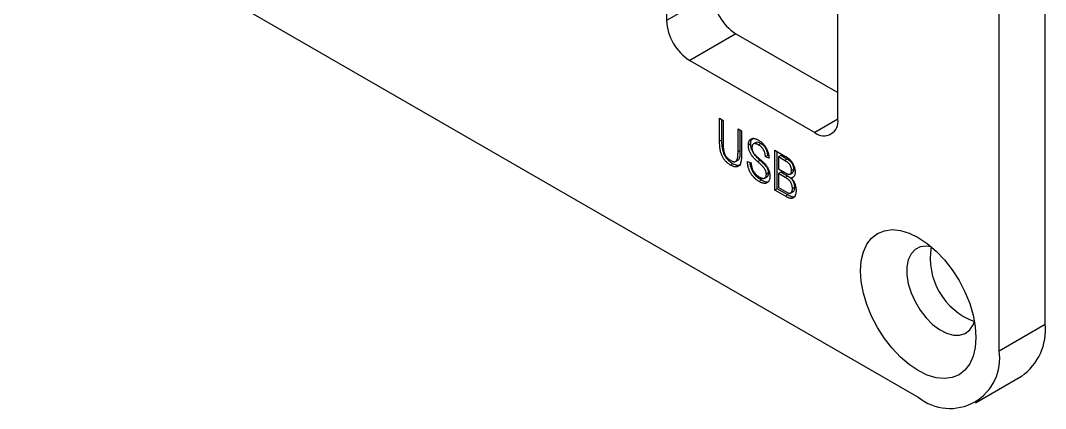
# Model space of a CAD drawing. Header units: millimetres. Extents: x 15 to 205, y 5 to 292.
# Drawn here: x 134.8 to 166.2, y 178.82 to 190.72 of the extents above; entities that cross this region are included whole.
import ezdxf

# ---------------------------------------------------------------- set-up
doc = ezdxf.new("R2010")
doc.units = ezdxf.units.MM

msp = doc.modelspace()

# ---------------------------------------------------------------- linework, layer by layer
at = {"color": 7, "linetype": 'Continuous', "lineweight": 25}
for p, q in [((108.985, 209.946), (162.301, 179.167)), ((154.594, 201.172), (154.594, 190.721)), ((166.19, 181.413), (166.19, 198.968)), ((159.84, 187.692), (159.84, 198.143)), ((164.776, 180.596), (164.776, 198.152)), ((156.008, 191.537), (154.594, 190.721)), ((156.715, 190.312), (155.301, 189.496)), ((156.715, 190.312), (159.84, 188.508)), ((155.301, 189.496), (159.133, 187.283)), ((156.215, 187.721), (156.325, 187.658)), ((156.215, 187.017), (156.215, 187.721)), ((156.286, 187.057), (156.286, 187.681)), ((156.325, 187.658), (156.325, 186.952)), ((156.78, 187.395), (156.89, 187.332)), ((156.78, 186.69), (156.78, 187.395)), ((156.85, 186.731), (156.85, 187.355)), ((156.89, 187.332), (156.89, 186.627)), ((156.286, 187.057), (156.215, 187.017)), ((157.167, 186.934), (157.097, 186.893)), ((157.333, 186.981), (157.244, 186.93)), ((157.479, 186.946), (157.408, 186.906)), ((156.85, 186.731), (156.78, 186.69)), ((157.691, 186.585), (157.62, 186.545)), ((157.73, 186.497), (157.62, 186.545)), ((157.72, 186.572), (157.691, 186.585)), ((157.909, 186.743), (158.238, 186.554)), ((157.909, 185.519), (157.909, 186.743)), ((157.98, 185.559), (157.98, 186.703)), ((158.09, 186.577), (158.019, 186.537)), ((158.019, 186.537), (158.019, 186.171)), ((158.2, 186.432), (158.019, 186.537)), ((158.271, 186.473), (158.09, 186.577)), ((156.625, 186.326), (156.554, 186.285)), ((156.704, 186.397), (156.792, 186.448)), ((157.069, 186.401), (157.179, 186.354)), ((157.453, 186.432), (157.383, 186.391)), ((158.271, 186.473), (158.2, 186.432)), ((157.589, 185.886), (157.677, 185.937)), ((157.718, 186.048), (157.648, 186.007)), ((158.019, 186.171), (158.214, 186.058)), ((158.09, 186.068), (158.019, 186.028)), ((158.019, 186.028), (158.019, 185.598)), ((158.223, 185.91), (158.019, 186.028)), ((158.293, 185.951), (158.09, 186.068)), ((158.293, 185.951), (158.223, 185.91)), ((158.372, 186.009), (158.46, 186.06)), ((158.481, 185.93), (158.411, 185.889)), ((158.49, 186.162), (158.419, 186.121)), ((157.494, 185.824), (157.424, 185.783)), ((157.98, 185.559), (157.909, 185.519)), ((158.307, 185.371), (157.98, 185.559)), ((158.019, 185.598), (158.238, 185.472)), ((158.517, 185.608), (158.447, 185.567)), ((158.236, 185.33), (157.909, 185.519)), ((158.307, 185.371), (158.236, 185.33)), ((158.39, 185.429), (158.478, 185.48)), ((164.776, 180.596), (166.19, 181.413)), ((164.051, 178.994), (165.465, 179.81))]:
    msp.add_line(p, q, dxfattribs=at)
at = {"color": 8, "linetype": 'Continuous', "lineweight": 25}
msp.add_line((159.84, 187.692), (159.133, 187.283), dxfattribs=at)
at = {"color": 7, "linetype": 'Continuous', "lineweight": 25, "flags": 128}
for points in [[(164.069, 181.005), (164.047, 180.698), (163.982, 180.424), (163.876, 180.189), (163.731, 180), (163.551, 179.86), (163.34, 179.774), (163.104, 179.743), (162.847, 179.768), (162.578, 179.849), (162.301, 179.984), (162.025, 180.169), (161.755, 180.399), (161.499, 180.67), (161.262, 180.973), (161.051, 181.303), (160.871, 181.651), (160.726, 182.008), (160.62, 182.365), (160.555, 182.714), (160.533, 183.046), (160.555, 183.352), (160.62, 183.626), (160.726, 183.861), (160.871, 184.051), (161.051, 184.19), (161.262, 184.276), (161.499, 184.307), (161.755, 184.282), (162.025, 184.201), (162.301, 184.066), (162.578, 183.882), (162.847, 183.651), (163.104, 183.381), (163.34, 183.077), (163.551, 182.747), (163.731, 182.399), (163.876, 182.043), (163.982, 181.685), (164.047, 181.336), (164.069, 181.005)], [(162.7, 183.783), (162.541, 183.803), (162.359, 183.777), (162.204, 183.696), (162.081, 183.563), (161.996, 183.384), (161.953, 183.166), (161.953, 182.919), (161.996, 182.651), (162.081, 182.374), (162.204, 182.1), (162.359, 181.84), (162.541, 181.603), (162.742, 181.401), (162.955, 181.241), (163.169, 181.13), (163.377, 181.072), (163.569, 181.07), (163.739, 181.124), (163.879, 181.231), (163.983, 181.388), (164.023, 181.492)]]:
    msp.add_lwpolyline(points, dxfattribs=at)
at = {"color": 7, "linetype": 'Continuous', "lineweight": 25}
for centre, radius, start, end in [((157.543, 191.607), 1.537, 182.6055, 237.3945), ((156.129, 190.79), 1.537, 182.6055, 237.3945), ((159.409, 187.622), 0.437, 230.7967, 9.2138), ((164.724, 183.424), 2.055, 169.9287, 250.0659), ((164.43, 181.244), 1.769, 305.8416, 5.4707), ((163.267, 180.352), 1.528, 230.7967, 9.214)]:
    msp.add_arc(centre, radius, start, end, dxfattribs=at)
for points, knots in [([(156.554, 186.285), (156.54, 186.293), (156.514, 186.309), (156.475, 186.337), (156.439, 186.367), (156.406, 186.399), (156.375, 186.434), (156.347, 186.47), (156.322, 186.509), (156.299, 186.55), (156.279, 186.595), (156.261, 186.643), (156.247, 186.696), (156.235, 186.752), (156.226, 186.813), (156.22, 186.877), (156.216, 186.946), (156.215, 186.992), (156.215, 187.017)], [0, 0, 0, 0, 0.062171, 0.120876, 0.176198, 0.229071, 0.280145, 0.329693, 0.379129, 0.428608, 0.480413, 0.536863, 0.598121, 0.665054, 0.738609, 0.818577, 0.905647, 1, 1, 1, 1]), ([(156.625, 186.326), (156.611, 186.334), (156.584, 186.35), (156.546, 186.378), (156.51, 186.408), (156.476, 186.44), (156.446, 186.475), (156.417, 186.511), (156.392, 186.55), (156.369, 186.591), (156.349, 186.636), (156.332, 186.684), (156.318, 186.737), (156.306, 186.793), (156.297, 186.854), (156.291, 186.918), (156.286, 186.987), (156.286, 187.033), (156.286, 187.057)], [0, 0, 0, 0, 0.062171, 0.120876, 0.176198, 0.229071, 0.280145, 0.329693, 0.379129, 0.428608, 0.480413, 0.536863, 0.598121, 0.665054, 0.738609, 0.818577, 0.905647, 1, 1, 1, 1]), ([(156.325, 186.952), (156.325, 186.939), (156.325, 186.913), (156.327, 186.875), (156.328, 186.84), (156.33, 186.807), (156.334, 186.776), (156.338, 186.749), (156.342, 186.723), (156.349, 186.693), (156.36, 186.657), (156.376, 186.617), (156.397, 186.579), (156.421, 186.543), (156.448, 186.51), (156.478, 186.481), (156.511, 186.454), (156.534, 186.44), (156.546, 186.433)], [0, 0, 0, 0, 0.074505, 0.143952, 0.207916, 0.266902, 0.320566, 0.368949, 0.412615, 0.451707, 0.52237, 0.589127, 0.654338, 0.719234, 0.785079, 0.853278, 0.923972, 1, 1, 1, 1]), ([(157.097, 186.893), (157.097, 186.905), (157.097, 186.928), (157.101, 186.96), (157.108, 186.99), (157.117, 187.016), (157.129, 187.039), (157.143, 187.058), (157.16, 187.074), (157.18, 187.087), (157.201, 187.097), (157.225, 187.102), (157.25, 187.103), (157.278, 187.101), (157.307, 187.095), (157.338, 187.084), (157.37, 187.07), (157.393, 187.057), (157.404, 187.051)], [0, 0, 0, 0, 0.0655342, 0.1288271, 0.1899549, 0.249648, 0.3082483, 0.3667964, 0.4255009, 0.4858921, 0.546682, 0.6066869, 0.6675221, 0.7294256, 0.7931375, 0.8590271, 0.9276974, 1, 1, 1, 1]), ([(157.383, 186.391), (157.373, 186.4), (157.353, 186.418), (157.326, 186.444), (157.3, 186.468), (157.277, 186.492), (157.256, 186.514), (157.238, 186.535), (157.221, 186.555), (157.202, 186.58), (157.182, 186.611), (157.16, 186.649), (157.141, 186.689), (157.125, 186.729), (157.112, 186.77), (157.103, 186.811), (157.097, 186.853), (157.097, 186.879), (157.097, 186.893)], [0, 0, 0, 0, 0.069613, 0.134156, 0.194122, 0.24927, 0.300398, 0.34646, 0.388252, 0.425903, 0.496106, 0.565535, 0.634846, 0.704759, 0.775666, 0.847725, 0.922418, 1, 1, 1, 1]), ([(157.167, 186.934), (157.171, 186.985), (157.176, 187.072), (157.231, 187.105), (157.253, 187.118)], [0, 0, 0, 0, 0.585707, 1, 1, 1, 1]), ([(157.453, 186.432), (157.443, 186.441), (157.424, 186.458), (157.396, 186.484), (157.371, 186.509), (157.348, 186.533), (157.327, 186.555), (157.308, 186.576), (157.292, 186.596), (157.273, 186.62), (157.252, 186.652), (157.231, 186.69), (157.211, 186.729), (157.196, 186.77), (157.183, 186.811), (157.174, 186.852), (157.168, 186.894), (157.168, 186.92), (157.167, 186.934)], [0, 0, 0, 0, 0.069613, 0.134156, 0.194122, 0.24927, 0.300398, 0.34646, 0.388252, 0.425903, 0.496106, 0.565535, 0.634846, 0.704759, 0.775666, 0.847725, 0.922418, 1, 1, 1, 1]), ([(157.408, 186.906), (157.4, 186.91), (157.385, 186.919), (157.362, 186.929), (157.341, 186.937), (157.322, 186.942), (157.304, 186.945), (157.287, 186.945), (157.272, 186.943), (157.258, 186.938), (157.246, 186.931), (157.235, 186.922), (157.226, 186.911), (157.219, 186.898), (157.214, 186.883), (157.21, 186.866), (157.207, 186.847), (157.207, 186.833), (157.207, 186.826)], [0, 0, 0, 0, 0.080424, 0.155448, 0.227487, 0.294949, 0.359799, 0.42102, 0.481902, 0.540608, 0.598482, 0.655152, 0.710201, 0.765597, 0.821722, 0.879164, 0.938369, 1, 1, 1, 1]), ([(157.207, 186.826), (157.207, 186.813), (157.208, 186.789), (157.214, 186.751), (157.225, 186.716), (157.236, 186.693), (157.241, 186.682)], [0, 0, 0, 0, 0.2837745, 0.539584, 0.775645, 1, 1, 1, 1]), ([(157.479, 186.946), (157.452, 186.96), (157.397, 186.987), (157.34, 186.994), (157.324, 186.976), (157.324, 186.975)], [0, 0, 0, 0, 0.49798, 0.992619, 1, 1, 1, 1]), ([(157.404, 187.051), (157.42, 187.041), (157.451, 187.023), (157.495, 186.989), (157.536, 186.951), (157.574, 186.91), (157.609, 186.865), (157.639, 186.818), (157.666, 186.768), (157.688, 186.716), (157.706, 186.662), (157.719, 186.607), (157.728, 186.552), (157.729, 186.515), (157.73, 186.497)], [0, 0, 0, 0, 0.091915, 0.17935, 0.26276, 0.343825, 0.423054, 0.500154, 0.577402, 0.656471, 0.73765, 0.820878, 0.907923, 1, 1, 1, 1]), ([(157.62, 186.545), (157.619, 186.555), (157.618, 186.575), (157.613, 186.605), (157.608, 186.634), (157.601, 186.661), (157.592, 186.688), (157.582, 186.713), (157.571, 186.737), (157.558, 186.76), (157.544, 186.782), (157.529, 186.803), (157.512, 186.823), (157.494, 186.842), (157.474, 186.86), (157.453, 186.876), (157.431, 186.892), (157.416, 186.901), (157.408, 186.906)], [0, 0, 0, 0, 0.0765728, 0.1493229, 0.2172187, 0.2820872, 0.3432656, 0.4022311, 0.4584774, 0.5141512, 0.5690726, 0.6243527, 0.6811914, 0.7394042, 0.7998298, 0.8628307, 0.9296455, 1, 1, 1, 1]), ([(157.691, 186.585), (157.69, 186.596), (157.688, 186.616), (157.684, 186.646), (157.678, 186.674), (157.671, 186.702), (157.663, 186.729), (157.653, 186.754), (157.642, 186.778), (157.629, 186.801), (157.615, 186.823), (157.599, 186.844), (157.582, 186.864), (157.564, 186.883), (157.545, 186.9), (157.524, 186.917), (157.502, 186.932), (157.487, 186.942), (157.479, 186.946)], [0, 0, 0, 0, 0.0765728, 0.1493229, 0.2172187, 0.2820872, 0.3432656, 0.4022311, 0.4584774, 0.5141512, 0.5690726, 0.6243527, 0.6811914, 0.7394042, 0.7998298, 0.8628307, 0.9296455, 1, 1, 1, 1]), ([(156.546, 186.433), (156.555, 186.428), (156.575, 186.417), (156.602, 186.405), (156.628, 186.396), (156.652, 186.391), (156.673, 186.39), (156.693, 186.393), (156.71, 186.399), (156.725, 186.409), (156.738, 186.425), (156.749, 186.446), (156.759, 186.473), (156.767, 186.505), (156.773, 186.543), (156.777, 186.587), (156.779, 186.636), (156.78, 186.671), (156.78, 186.69)], [0, 0, 0, 0, 0.062128, 0.120557, 0.174825, 0.22647, 0.275397, 0.322468, 0.368782, 0.414633, 0.463298, 0.517828, 0.578724, 0.647359, 0.723099, 0.807264, 0.899204, 1, 1, 1, 1]), ([(156.89, 186.627), (156.89, 186.613), (156.89, 186.584), (156.888, 186.544), (156.886, 186.506), (156.883, 186.47), (156.879, 186.437), (156.873, 186.407), (156.867, 186.379), (156.861, 186.353), (156.852, 186.33), (156.843, 186.31), (156.832, 186.291), (156.819, 186.275), (156.805, 186.262), (156.789, 186.251), (156.772, 186.242), (156.753, 186.236), (156.733, 186.232), (156.711, 186.231), (156.688, 186.233), (156.664, 186.238), (156.638, 186.245), (156.611, 186.256), (156.583, 186.269), (156.564, 186.28), (156.554, 186.285)], [0, 0, 0, 0, 0.057011, 0.111445, 0.163641, 0.21303, 0.260012, 0.304613, 0.347221, 0.387277, 0.425715, 0.463142, 0.50007, 0.535979, 0.571955, 0.60768, 0.643832, 0.680212, 0.717105, 0.754184, 0.792042, 0.830687, 0.870815, 0.911966, 0.955096, 1, 1, 1, 1]), ([(156.783, 186.443), (156.795, 186.454), (156.831, 186.487), (156.847, 186.596), (156.849, 186.686), (156.85, 186.731)], [0, 0, 0, 0, 0.19539, 0.597084, 1, 1, 1, 1]), ([(157.241, 186.682), (157.245, 186.676), (157.252, 186.664), (157.266, 186.646), (157.282, 186.626), (157.302, 186.604), (157.324, 186.581), (157.35, 186.557), (157.379, 186.53), (157.399, 186.512), (157.41, 186.503)], [0, 0, 0, 0, 0.075016, 0.16293, 0.264674, 0.38097, 0.512309, 0.658221, 0.820832, 1, 1, 1, 1]), ([(157.41, 186.503), (157.421, 186.494), (157.441, 186.477), (157.47, 186.451), (157.497, 186.428), (157.521, 186.406), (157.543, 186.385), (157.562, 186.367), (157.579, 186.35), (157.589, 186.339), (157.594, 186.334)], [0, 0, 0, 0, 0.169324, 0.325355, 0.468916, 0.600312, 0.718846, 0.824985, 0.918758, 1, 1, 1, 1]), ([(158.238, 186.554), (158.246, 186.549), (158.262, 186.54), (158.285, 186.524), (158.307, 186.509), (158.327, 186.494), (158.346, 186.478), (158.364, 186.461), (158.381, 186.445), (158.401, 186.422), (158.425, 186.391), (158.45, 186.352), (158.473, 186.308), (158.493, 186.263), (158.509, 186.215), (158.521, 186.168), (158.528, 186.122), (158.529, 186.093), (158.529, 186.078)], [0, 0, 0, 0, 0.05442, 0.106052, 0.154973, 0.201284, 0.245208, 0.286348, 0.325968, 0.363668, 0.436758, 0.511236, 0.587699, 0.668229, 0.750489, 0.832258, 0.914607, 1, 1, 1, 1]), ([(156.855, 186.291), (156.854, 186.29), (156.836, 186.273), (156.761, 186.264), (156.679, 186.301), (156.625, 186.326)], [0, 0, 0, 0, 0.026239, 0.351905, 1, 1, 1, 1]), ([(157.424, 185.783), (157.411, 185.791), (157.385, 185.806), (157.348, 185.833), (157.313, 185.862), (157.28, 185.893), (157.249, 185.927), (157.219, 185.963), (157.192, 186.001), (157.168, 186.042), (157.145, 186.084), (157.125, 186.127), (157.109, 186.171), (157.095, 186.215), (157.084, 186.261), (157.076, 186.307), (157.071, 186.355), (157.07, 186.385), (157.069, 186.401)], [0, 0, 0, 0, 0.069062, 0.134766, 0.197611, 0.258528, 0.318127, 0.377058, 0.435686, 0.494734, 0.554091, 0.613333, 0.672924, 0.734066, 0.796299, 0.861241, 0.92897, 1, 1, 1, 1]), ([(157.494, 185.824), (157.441, 185.86), (157.334, 185.932), (157.214, 186.112), (157.159, 186.259), (157.153, 186.329), (157.151, 186.349)], [0, 0, 0, 0, 0.32365, 0.645917, 0.900445, 1, 1, 1, 1]), ([(157.179, 186.354), (157.181, 186.336), (157.184, 186.304), (157.192, 186.256), (157.203, 186.212), (157.217, 186.172), (157.235, 186.134), (157.255, 186.098), (157.279, 186.062), (157.305, 186.028), (157.335, 185.996), (157.366, 185.967), (157.399, 185.942), (157.422, 185.928), (157.433, 185.921)], [0, 0, 0, 0, 0.106713, 0.202383, 0.287988, 0.365132, 0.438155, 0.511442, 0.587093, 0.665986, 0.746839, 0.82888, 0.91253, 1, 1, 1, 1]), ([(157.648, 186.007), (157.647, 186.016), (157.647, 186.033), (157.643, 186.06), (157.636, 186.087), (157.627, 186.114), (157.615, 186.14), (157.601, 186.167), (157.584, 186.192), (157.567, 186.214), (157.551, 186.231), (157.536, 186.248), (157.518, 186.266), (157.497, 186.287), (157.473, 186.309), (157.445, 186.335), (157.415, 186.362), (157.394, 186.381), (157.383, 186.391)], [0, 0, 0, 0, 0.062827, 0.122373, 0.180384, 0.236489, 0.292629, 0.350398, 0.410193, 0.473423, 0.510212, 0.55528, 0.608473, 0.669857, 0.740038, 0.817917, 0.904812, 1, 1, 1, 1]), ([(157.718, 186.048), (157.718, 186.056), (157.718, 186.074), (157.714, 186.101), (157.707, 186.128), (157.698, 186.155), (157.686, 186.181), (157.672, 186.207), (157.654, 186.233), (157.638, 186.254), (157.622, 186.272), (157.607, 186.288), (157.589, 186.307), (157.567, 186.327), (157.543, 186.35), (157.516, 186.375), (157.486, 186.403), (157.464, 186.422), (157.453, 186.432)], [0, 0, 0, 0, 0.062827, 0.122373, 0.180384, 0.236489, 0.292629, 0.350398, 0.410193, 0.473423, 0.510212, 0.55528, 0.608473, 0.669857, 0.740038, 0.817917, 0.904812, 1, 1, 1, 1]), ([(157.594, 186.334), (157.607, 186.319), (157.632, 186.291), (157.665, 186.244), (157.694, 186.196), (157.717, 186.147), (157.736, 186.098), (157.748, 186.047), (157.756, 185.996), (157.757, 185.964), (157.758, 185.947)], [0, 0, 0, 0, 0.1337851, 0.2593854, 0.3808217, 0.4995309, 0.6183576, 0.7398957, 0.8662956, 1, 1, 1, 1]), ([(158.419, 186.121), (158.419, 186.132), (158.418, 186.152), (158.414, 186.183), (158.407, 186.213), (158.397, 186.242), (158.385, 186.27), (158.37, 186.295), (158.354, 186.318), (158.338, 186.335), (158.325, 186.348), (158.312, 186.358), (158.298, 186.37), (158.282, 186.381), (158.264, 186.393), (158.244, 186.406), (158.223, 186.419), (158.208, 186.428), (158.2, 186.432)], [0, 0, 0, 0, 0.0859478, 0.1646613, 0.2391822, 0.309237, 0.3766944, 0.440748, 0.5032957, 0.5666613, 0.6011213, 0.6409394, 0.6866273, 0.7373983, 0.7941894, 0.8569408, 0.9257597, 1, 1, 1, 1]), ([(158.49, 186.162), (158.489, 186.173), (158.489, 186.193), (158.485, 186.224), (158.477, 186.254), (158.467, 186.283), (158.455, 186.31), (158.441, 186.336), (158.424, 186.359), (158.409, 186.376), (158.395, 186.389), (158.383, 186.399), (158.369, 186.41), (158.353, 186.422), (158.335, 186.434), (158.315, 186.447), (158.293, 186.46), (158.278, 186.469), (158.271, 186.473)], [0, 0, 0, 0, 0.0859478, 0.1646613, 0.2391822, 0.309237, 0.3766944, 0.440748, 0.5032957, 0.5666613, 0.6011213, 0.6409394, 0.6866273, 0.7373983, 0.7941894, 0.8569408, 0.9257597, 1, 1, 1, 1]), ([(157.758, 185.947), (157.757, 185.93), (157.756, 185.898), (157.748, 185.855), (157.735, 185.817), (157.716, 185.785), (157.693, 185.759), (157.666, 185.74), (157.635, 185.728), (157.6, 185.724), (157.561, 185.727), (157.519, 185.738), (157.472, 185.756), (157.44, 185.774), (157.424, 185.783)], [0, 0, 0, 0, 0.0842735, 0.1665166, 0.2473878, 0.3288365, 0.4090983, 0.4877267, 0.5657078, 0.6449849, 0.7265584, 0.8120698, 0.9027288, 1, 1, 1, 1]), ([(157.433, 185.921), (157.441, 185.916), (157.458, 185.907), (157.481, 185.897), (157.503, 185.888), (157.523, 185.883), (157.543, 185.88), (157.56, 185.88), (157.577, 185.882), (157.591, 185.887), (157.604, 185.895), (157.616, 185.904), (157.626, 185.916), (157.634, 185.93), (157.64, 185.946), (157.645, 185.964), (157.647, 185.984), (157.647, 185.999), (157.648, 186.007)], [0, 0, 0, 0, 0.078125, 0.15183, 0.222152, 0.289023, 0.352598, 0.414842, 0.474935, 0.534843, 0.593414, 0.650787, 0.707286, 0.763458, 0.819724, 0.877852, 0.937479, 1, 1, 1, 1]), ([(157.668, 185.932), (157.683, 185.944), (157.713, 185.969), (157.717, 186.021), (157.718, 186.048)], [0, 0, 0, 0, 0.496198, 1, 1, 1, 1]), ([(158.214, 186.058), (158.226, 186.052), (158.248, 186.039), (158.277, 186.024), (158.302, 186.013), (158.316, 186.009), (158.323, 186.007)], [0, 0, 0, 0, 0.323109, 0.597491, 0.821786, 1, 1, 1, 1]), ([(158.447, 185.567), (158.446, 185.579), (158.446, 185.601), (158.441, 185.635), (158.433, 185.669), (158.422, 185.701), (158.409, 185.732), (158.393, 185.761), (158.375, 185.787), (158.358, 185.808), (158.343, 185.824), (158.33, 185.836), (158.316, 185.848), (158.3, 185.86), (158.283, 185.873), (158.264, 185.885), (158.244, 185.898), (158.23, 185.906), (158.223, 185.91)], [0, 0, 0, 0, 0.088178, 0.170396, 0.247855, 0.322312, 0.393986, 0.462693, 0.530459, 0.59895, 0.634998, 0.674841, 0.718975, 0.766637, 0.818461, 0.874566, 0.935074, 1, 1, 1, 1]), ([(158.517, 185.608), (158.517, 185.619), (158.517, 185.642), (158.512, 185.676), (158.504, 185.709), (158.493, 185.742), (158.479, 185.773), (158.464, 185.802), (158.446, 185.828), (158.429, 185.849), (158.414, 185.865), (158.401, 185.877), (158.387, 185.888), (158.371, 185.901), (158.354, 185.913), (158.335, 185.926), (158.315, 185.939), (158.301, 185.947), (158.293, 185.951)], [0, 0, 0, 0, 0.088178, 0.170396, 0.247855, 0.322312, 0.393986, 0.462693, 0.530459, 0.59895, 0.634998, 0.674841, 0.718975, 0.766637, 0.818461, 0.874566, 0.935074, 1, 1, 1, 1]), ([(158.323, 186.007), (158.33, 186.006), (158.344, 186.004), (158.364, 186.006), (158.38, 186.012), (158.395, 186.024), (158.406, 186.04), (158.413, 186.062), (158.418, 186.089), (158.419, 186.11), (158.419, 186.121)], [0, 0, 0, 0, 0.123212, 0.240699, 0.354261, 0.466954, 0.584282, 0.710552, 0.847809, 1, 1, 1, 1]), ([(158.529, 186.078), (158.529, 186.064), (158.528, 186.038), (158.522, 186.003), (158.512, 185.972), (158.499, 185.945), (158.482, 185.923), (158.461, 185.906), (158.438, 185.894), (158.42, 185.891), (158.411, 185.889)], [0, 0, 0, 0, 0.133379, 0.261925, 0.386749, 0.511436, 0.633636, 0.754358, 0.875769, 1, 1, 1, 1]), ([(158.411, 185.889), (158.422, 185.877), (158.443, 185.853), (158.472, 185.811), (158.497, 185.766), (158.519, 185.717), (158.536, 185.666), (158.548, 185.613), (158.556, 185.558), (158.556, 185.523), (158.557, 185.504)], [0, 0, 0, 0, 0.113496, 0.225999, 0.339269, 0.458403, 0.582829, 0.712887, 0.851211, 1, 1, 1, 1]), ([(158.449, 186.057), (158.458, 186.063), (158.487, 186.081), (158.488, 186.129), (158.49, 186.162)], [0, 0, 0, 0, 0.315006, 1, 1, 1, 1]), ([(157.734, 185.793), (157.726, 185.784), (157.695, 185.754), (157.605, 185.769), (157.531, 185.805), (157.494, 185.824)], [0, 0, 0, 0, 0.157027, 0.577851, 1, 1, 1, 1]), ([(158.345, 185.426), (158.353, 185.425), (158.368, 185.424), (158.389, 185.429), (158.407, 185.439), (158.421, 185.454), (158.433, 185.475), (158.441, 185.501), (158.445, 185.532), (158.446, 185.555), (158.447, 185.567)], [0, 0, 0, 0, 0.1210409, 0.2361566, 0.3502599, 0.466772, 0.5882478, 0.7153607, 0.8524502, 1, 1, 1, 1]), ([(158.469, 185.476), (158.48, 185.486), (158.512, 185.514), (158.515, 185.572), (158.517, 185.608)], [0, 0, 0, 0, 0.3732869, 1, 1, 1, 1]), ([(158.557, 185.504), (158.556, 185.486), (158.556, 185.451), (158.548, 185.404), (158.536, 185.363), (158.519, 185.329), (158.498, 185.302), (158.474, 185.281), (158.446, 185.269), (158.419, 185.265), (158.397, 185.266), (158.378, 185.269), (158.358, 185.274), (158.337, 185.281), (158.314, 185.29), (158.289, 185.302), (158.263, 185.315), (158.245, 185.325), (158.236, 185.33)], [0, 0, 0, 0, 0.092717, 0.180183, 0.264484, 0.346455, 0.425071, 0.499228, 0.571412, 0.642309, 0.678851, 0.717474, 0.75812, 0.800807, 0.846825, 0.895075, 0.946116, 1, 1, 1, 1]), ([(158.238, 185.472), (158.249, 185.466), (158.27, 185.454), (158.3, 185.44), (158.324, 185.43), (158.338, 185.427), (158.345, 185.426)], [0, 0, 0, 0, 0.3127941, 0.5827301, 0.8109484, 1, 1, 1, 1]), ([(158.536, 185.328), (158.531, 185.322), (158.505, 185.292), (158.416, 185.314), (158.343, 185.352), (158.307, 185.371)], [0, 0, 0, 0, 0.10646, 0.551759, 1, 1, 1, 1])]:
    msp.add_open_spline(points, degree=3, knots=knots, dxfattribs=at)

doc.saveas('drawing.dxf')
